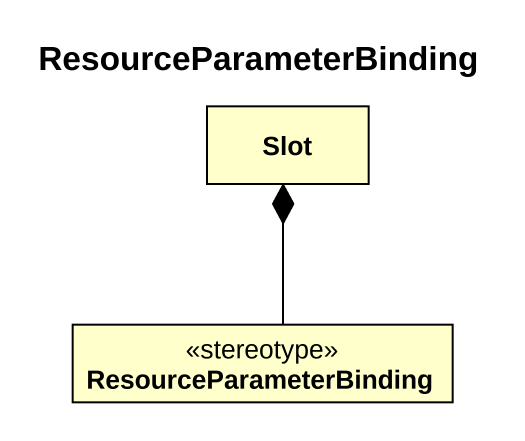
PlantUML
@startuml
title ResourceParameterBinding
hide circle
hide empty members
class Slot
class ResourceParameterBinding <<stereotype>>
ResourceParameterBinding -up-* Slot
@enduml
